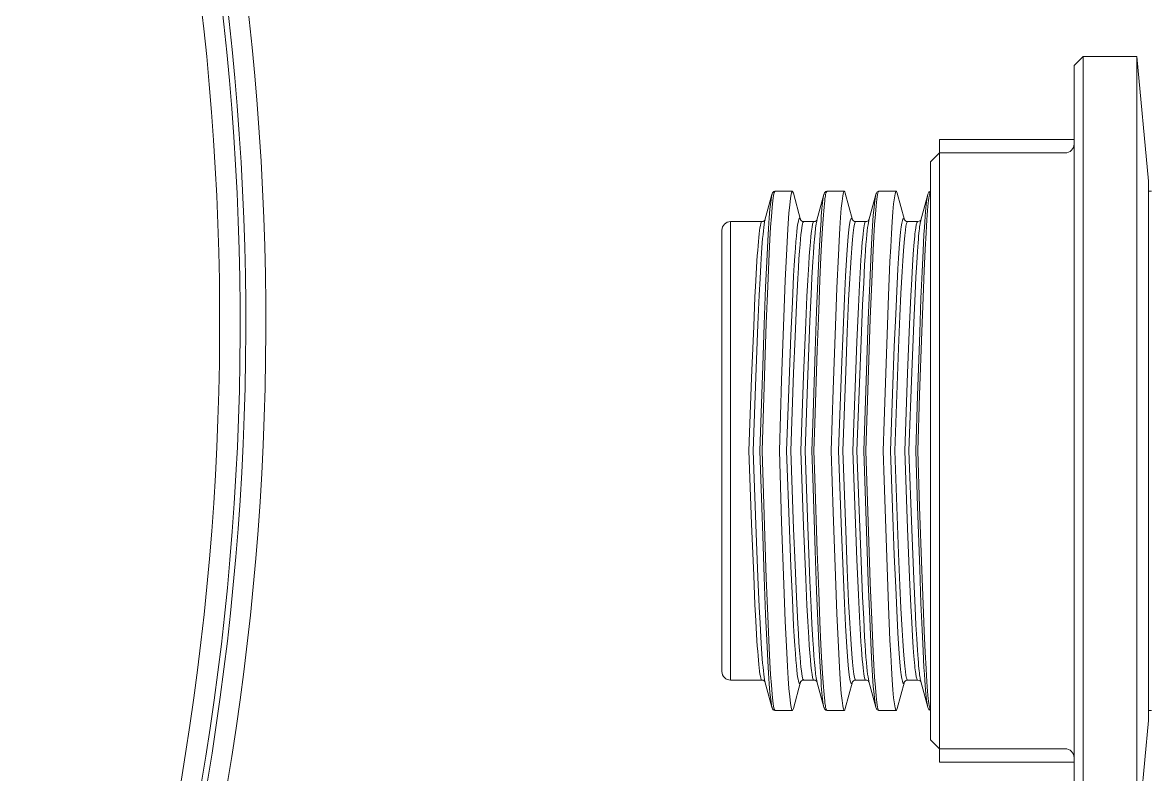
# Model space of a CAD drawing. Header units: metres. Extents: x 1628 to 1845, y 824 to 931.
# Drawn here: x 1654.7818 to 1655.0337, y 913.891 to 914.0588 of the extents above; entities that cross this region are included whole.
import ezdxf

# ---------------------------------------------------------------- set-up
doc = ezdxf.new("R2010")
doc.units = ezdxf.units.M
doc.header["$LTSCALE"] = 0.15
doc.layers.add('hidrosanitário', color=26, linetype='Continuous', lineweight=0)

msp = doc.modelspace()

# ---------------------------------------------------------------- linework, layer by layer
at = {"layer": 'hidrosanitário', "linetype": 'Continuous'}
for p, q in [((1655.01846, 914.05124), (1655.01646, 914.04924)), ((1655.01846, 914.05124), (1655.03046, 914.05124)), ((1655.01846, 914.05124), (1655.01846, 913.96324)), ((1655.03046, 914.05124), (1655.03309, 914.02343)), ((1655.03046, 914.05124), (1655.03046, 913.96324)), ((1655.01646, 914.04924), (1655.01646, 914.03174)), ((1654.98646, 914.03274), (1655.01646, 914.03274)), ((1654.98646, 914.03274), (1654.98646, 914.02974)), ((1655.01646, 914.03174), (1655.01646, 913.96324)), ((1654.98646, 914.02974), (1654.98446, 914.02774)), ((1654.98646, 914.02974), (1655.01446, 914.02974)), ((1654.98646, 914.02974), (1654.98646, 913.96324)), ((1654.98446, 914.02774), (1654.98446, 913.96324)), ((1655.03309, 914.02343), (1655.03309, 914.01206)), ((1654.94914, 914.0207), (1654.94921, 914.02085)), ((1654.94921, 914.02085), (1654.94933, 914.021)), ((1654.94933, 914.021), (1654.94951, 914.02113)), ((1654.94957, 914.02093), (1654.9494, 914.02024)), ((1654.94951, 914.02113), (1654.94974, 914.02118)), ((1654.94974, 914.02118), (1654.94957, 914.02093)), ((1654.94974, 914.02118), (1654.94974, 914.02118)), ((1654.94974, 914.02118), (1654.95361, 914.02118)), ((1654.95333, 914.02052), (1654.95349, 914.02107)), ((1654.95349, 914.02107), (1654.95361, 914.02118)), ((1654.95361, 914.02118), (1654.95365, 914.02116)), ((1654.95365, 914.02116), (1654.95383, 914.02078)), ((1654.95383, 914.02078), (1654.95544, 914.01481)), ((1654.96073, 914.0207), (1654.9608, 914.02084)), ((1654.9608, 914.02084), (1654.96091, 914.02099)), ((1654.96091, 914.02099), (1654.96108, 914.02112)), ((1654.96112, 914.02082), (1654.96104, 914.0205)), ((1654.96108, 914.02112), (1654.96133, 914.02118)), ((1654.9612, 914.02105), (1654.96112, 914.02082)), ((1654.96128, 914.02116), (1654.9612, 914.02105)), ((1654.96133, 914.02118), (1654.96128, 914.02116)), ((1654.96133, 914.02118), (1654.96133, 914.02118)), ((1654.96133, 914.02118), (1654.9652, 914.02118)), ((1654.96485, 914.02015), (1654.96501, 914.02089)), ((1654.96501, 914.02089), (1654.96517, 914.02118)), ((1654.96517, 914.02118), (1654.9652, 914.02118)), ((1654.9652, 914.02118), (1654.96534, 914.02102)), ((1654.96534, 914.02102), (1654.96541, 914.02078)), ((1654.96541, 914.02078), (1654.96703, 914.01481)), ((1654.97231, 914.02066), (1654.97236, 914.02078)), ((1654.97236, 914.02078), (1654.97243, 914.0209)), ((1654.97243, 914.0209), (1654.97254, 914.02104)), ((1654.97254, 914.02104), (1654.97272, 914.02115)), ((1654.97278, 914.02103), (1654.97262, 914.02044)), ((1654.97272, 914.02115), (1654.97292, 914.02118)), ((1654.97291, 914.02118), (1654.97278, 914.02103)), ((1654.97292, 914.02118), (1654.97291, 914.02118)), ((1654.97291, 914.02118), (1654.97678, 914.02118)), ((1654.97653, 914.02063), (1654.97669, 914.02111)), ((1654.97669, 914.02111), (1654.97678, 914.02118)), ((1654.97678, 914.02118), (1654.97685, 914.02114)), ((1654.97685, 914.02114), (1654.977, 914.02078)), ((1654.977, 914.02078), (1654.97862, 914.01481)), ((1654.9839, 914.02066), (1654.98396, 914.0208)), ((1654.98396, 914.0208), (1654.98404, 914.02094)), ((1654.98404, 914.02094), (1654.98417, 914.02107)), ((1654.98417, 914.02107), (1654.9844, 914.02117)), ((1654.98431, 914.02087), (1654.98426, 914.02067)), ((1654.98436, 914.02101), (1654.98431, 914.02087)), ((1654.98441, 914.02111), (1654.98436, 914.02101)), ((1654.9844, 914.02117), (1654.98446, 914.02118)), ((1654.98446, 914.02116), (1654.98441, 914.02111)), ((1655.03373, 914.02118), (1655.03309, 914.02118)), ((1654.9475, 914.01469), (1654.94905, 914.02042)), ((1654.94877, 914.01875), (1654.94861, 914.01719)), ((1654.94894, 914.01988), (1654.94877, 914.01875)), ((1654.94905, 914.02042), (1654.94894, 914.01988)), ((1654.94905, 914.02043), (1654.94909, 914.02055)), ((1654.94924, 914.0191), (1654.94908, 914.01754)), ((1654.94909, 914.02055), (1654.94914, 914.0207)), ((1654.9494, 914.02024), (1654.94924, 914.0191)), ((1654.95301, 914.01812), (1654.95317, 914.01954)), ((1654.95317, 914.01954), (1654.95333, 914.02052)), ((1654.95909, 914.01469), (1654.96064, 914.02042)), ((1654.96035, 914.01866), (1654.96028, 914.018)), ((1654.96043, 914.01924), (1654.96035, 914.01866)), ((1654.9605, 914.01974), (1654.96043, 914.01924)), ((1654.96058, 914.02015), (1654.9605, 914.01974)), ((1654.96064, 914.02042), (1654.96058, 914.02015)), ((1654.96064, 914.02042), (1654.96068, 914.02055)), ((1654.96075, 914.01835), (1654.96067, 914.01761)), ((1654.96068, 914.02055), (1654.96073, 914.0207)), ((1654.96082, 914.01901), (1654.96075, 914.01835)), ((1654.96089, 914.01959), (1654.96082, 914.01901)), ((1654.96097, 914.02009), (1654.96089, 914.01959)), ((1654.96104, 914.0205), (1654.96097, 914.02009)), ((1654.96452, 914.01738), (1654.96469, 914.01898)), ((1654.96469, 914.01898), (1654.96485, 914.02015)), ((1654.97068, 914.01469), (1654.97223, 914.02042)), ((1654.97199, 914.01906), (1654.97183, 914.0176)), ((1654.97215, 914.02008), (1654.97199, 914.01906)), ((1654.97223, 914.02042), (1654.97215, 914.02008)), ((1654.97223, 914.02042), (1654.97226, 914.02053)), ((1654.97226, 914.02053), (1654.97231, 914.02066)), ((1654.97246, 914.01941), (1654.9723, 914.01795)), ((1654.97262, 914.02044), (1654.97246, 914.01941)), ((1654.97604, 914.01656), (1654.97621, 914.01834)), ((1654.97621, 914.01834), (1654.97637, 914.0197)), ((1654.97637, 914.0197), (1654.97653, 914.02063)), ((1654.98227, 914.01469), (1654.98382, 914.02042)), ((1654.98354, 914.01878), (1654.98347, 914.01816)), ((1654.98361, 914.01929), (1654.98354, 914.01878)), ((1654.98367, 914.01971), (1654.98361, 914.01929)), ((1654.98373, 914.02005), (1654.98367, 914.01971)), ((1654.98379, 914.02031), (1654.98373, 914.02005)), ((1654.98382, 914.02042), (1654.98379, 914.02031)), ((1654.98382, 914.02042), (1654.98385, 914.02052)), ((1654.98385, 914.02052), (1654.9839, 914.02066)), ((1654.98394, 914.01851), (1654.98387, 914.01776)), ((1654.98401, 914.01913), (1654.98394, 914.01851)), ((1654.98408, 914.01964), (1654.98401, 914.01913)), ((1654.98414, 914.02006), (1654.98408, 914.01964)), ((1654.9842, 914.0204), (1654.98414, 914.02006)), ((1654.98426, 914.02067), (1654.9842, 914.0204)), ((1654.94861, 914.01719), (1654.94845, 914.01522)), ((1654.94908, 914.01754), (1654.94892, 914.01556)), ((1654.95268, 914.01401), (1654.95284, 914.01627)), ((1654.95284, 914.01627), (1654.95301, 914.01812)), ((1654.96014, 914.01647), (1654.96007, 914.0156)), ((1654.96021, 914.01727), (1654.96014, 914.01647)), ((1654.96028, 914.018), (1654.96021, 914.01727)), ((1654.96053, 914.01592), (1654.96046, 914.01498)), ((1654.9606, 914.0168), (1654.96053, 914.01592)), ((1654.96067, 914.01761), (1654.9606, 914.0168)), ((1654.96436, 914.01535), (1654.96452, 914.01738)), ((1654.97183, 914.0176), (1654.97167, 914.01573)), ((1654.97213, 914.01607), (1654.97197, 914.01378)), ((1654.9723, 914.01795), (1654.97213, 914.01607)), ((1654.97588, 914.01436), (1654.97604, 914.01656)), ((1654.98332, 914.01655), (1654.98324, 914.01555)), ((1654.9834, 914.01742), (1654.98332, 914.01655)), ((1654.98347, 914.01816), (1654.9834, 914.01742)), ((1654.98371, 914.01588), (1654.98362, 914.01471)), ((1654.98379, 914.01689), (1654.98371, 914.01588)), ((1654.98387, 914.01776), (1654.98379, 914.01689)), ((1654.93983, 913.96324), (1654.93983, 914.01442)), ((1654.94681, 914.01442), (1654.93983, 914.01442)), ((1654.94638, 914.01304), (1654.94647, 914.01355)), ((1654.94647, 914.01355), (1654.94656, 914.01395)), ((1654.94656, 914.01395), (1654.94666, 914.01424)), ((1654.94666, 914.01424), (1654.94676, 914.0144)), ((1654.94676, 914.0144), (1654.94681, 914.01442)), ((1654.94681, 914.01442), (1654.94708, 914.01446)), ((1654.94681, 914.01442), (1654.94681, 914.01442)), ((1654.94708, 914.01446), (1654.94732, 914.01458)), ((1654.94723, 914.0131), (1654.94732, 914.01373)), ((1654.94732, 914.01458), (1654.94745, 914.01469)), ((1654.94732, 914.01373), (1654.94741, 914.01425)), ((1654.94741, 914.01425), (1654.9475, 914.01469)), ((1654.94745, 914.01469), (1654.94752, 914.01478)), ((1654.94752, 914.01478), (1654.94754, 914.01481)), ((1654.94845, 914.01522), (1654.94829, 914.01285)), ((1654.94892, 914.01556), (1654.94876, 914.01318)), ((1654.95252, 914.01136), (1654.95268, 914.01401)), ((1654.95479, 914.01368), (1654.9547, 914.01301)), ((1654.95488, 914.01421), (1654.95479, 914.01368)), ((1654.95496, 914.01461), (1654.95488, 914.01421)), ((1654.95505, 914.0149), (1654.95496, 914.01461)), ((1654.95513, 914.01507), (1654.95505, 914.0149)), ((1654.95522, 914.01514), (1654.95513, 914.01507)), ((1654.9553, 914.01509), (1654.95522, 914.01514)), ((1654.95539, 914.01494), (1654.9553, 914.01509)), ((1654.95547, 914.01469), (1654.95539, 914.01494)), ((1654.95544, 914.0148), (1654.95543, 914.01483)), ((1654.95543, 914.01483), (1654.95543, 914.01482)), ((1654.95543, 914.01482), (1654.95545, 914.01478)), ((1654.95545, 914.01478), (1654.95552, 914.01469)), ((1654.95552, 914.01469), (1654.95565, 914.01458)), ((1654.95565, 914.01458), (1654.9559, 914.01446)), ((1654.95581, 914.0135), (1654.95572, 914.01298)), ((1654.9559, 914.0139), (1654.95581, 914.0135)), ((1654.9559, 914.01446), (1654.95616, 914.01442)), ((1654.95598, 914.01418), (1654.9559, 914.0139)), ((1654.95607, 914.01436), (1654.95598, 914.01418)), ((1654.95615, 914.01442), (1654.95607, 914.01436)), ((1654.95616, 914.01442), (1654.95615, 914.01442)), ((1654.9584, 914.01442), (1654.95616, 914.01442)), ((1654.958, 914.01318), (1654.95812, 914.01383)), ((1654.95812, 914.01383), (1654.95824, 914.01423)), ((1654.95824, 914.01423), (1654.95836, 914.01441)), ((1654.95836, 914.01441), (1654.9584, 914.01442)), ((1654.9584, 914.01442), (1654.95867, 914.01446)), ((1654.9584, 914.01442), (1654.9584, 914.01442)), ((1654.95867, 914.01446), (1654.95891, 914.01458)), ((1654.9588, 914.01297), (1654.95893, 914.01387)), ((1654.95891, 914.01458), (1654.95904, 914.01469)), ((1654.95893, 914.01387), (1654.95905, 914.01453)), ((1654.95904, 914.01469), (1654.95911, 914.01478)), ((1654.95905, 914.01453), (1654.95909, 914.01469)), ((1654.95911, 914.01478), (1654.95912, 914.01481)), ((1654.95993, 914.01366), (1654.95979, 914.01146)), ((1654.96, 914.01466), (1654.95993, 914.01366)), ((1654.96007, 914.0156), (1654.96, 914.01466)), ((1654.9604, 914.01397), (1654.96026, 914.01177)), ((1654.96046, 914.01498), (1654.9604, 914.01397)), ((1654.9642, 914.01293), (1654.96436, 914.01535)), ((1654.96639, 914.01378), (1654.96624, 914.01262)), ((1654.96654, 914.01455), (1654.96639, 914.01378)), ((1654.96667, 914.01498), (1654.96654, 914.01455)), ((1654.9668, 914.01513), (1654.96667, 914.01498)), ((1654.96692, 914.01506), (1654.9668, 914.01513)), ((1654.96701, 914.01483), (1654.96692, 914.01506)), ((1654.96702, 914.0148), (1654.96701, 914.01483)), ((1654.96701, 914.01483), (1654.96702, 914.01482)), ((1654.96702, 914.01482), (1654.96704, 914.01478)), ((1654.96704, 914.01478), (1654.96711, 914.01469)), ((1654.96711, 914.01469), (1654.96724, 914.01458)), ((1654.96724, 914.01458), (1654.96749, 914.01446)), ((1654.96747, 914.01384), (1654.96733, 914.01308)), ((1654.96761, 914.01427), (1654.96747, 914.01384)), ((1654.96749, 914.01446), (1654.96775, 914.01442)), ((1654.96773, 914.01442), (1654.96761, 914.01427)), ((1654.96775, 914.01442), (1654.96773, 914.01442)), ((1654.96775, 914.01442), (1654.96775, 914.01442)), ((1654.96999, 914.01442), (1654.96775, 914.01442)), ((1654.96956, 914.01301), (1654.96964, 914.01349)), ((1654.96964, 914.01349), (1654.96972, 914.01388)), ((1654.96972, 914.01388), (1654.9698, 914.01416)), ((1654.9698, 914.01416), (1654.96989, 914.01434)), ((1654.96989, 914.01434), (1654.96997, 914.01442)), ((1654.96997, 914.01442), (1654.96999, 914.01442)), ((1654.96999, 914.01442), (1654.97025, 914.01446)), ((1654.97025, 914.01446), (1654.9705, 914.01458)), ((1654.97041, 914.0131), (1654.97049, 914.0137)), ((1654.97049, 914.0137), (1654.97057, 914.01419)), ((1654.9705, 914.01458), (1654.97063, 914.01469)), ((1654.97057, 914.01419), (1654.97065, 914.01458)), ((1654.97063, 914.01469), (1654.9707, 914.01478)), ((1654.97065, 914.01458), (1654.97068, 914.01469)), ((1654.9707, 914.01478), (1654.97071, 914.01481)), ((1654.9715, 914.01345), (1654.97134, 914.01079)), ((1654.97167, 914.01573), (1654.9715, 914.01345)), ((1654.97197, 914.01378), (1654.97181, 914.0111)), ((1654.97572, 914.01177), (1654.97588, 914.01436)), ((1654.97803, 914.01408), (1654.9779, 914.01321)), ((1654.97816, 914.01467), (1654.97803, 914.01408)), ((1654.97827, 914.01501), (1654.97816, 914.01467)), ((1654.97838, 914.01513), (1654.97827, 914.01501)), ((1654.97849, 914.01508), (1654.97838, 914.01513)), ((1654.97859, 914.01488), (1654.97849, 914.01508)), ((1654.97861, 914.01481), (1654.97859, 914.01488)), ((1654.97861, 914.0148), (1654.9786, 914.01483)), ((1654.9786, 914.01483), (1654.97861, 914.01482)), ((1654.97861, 914.01482), (1654.97863, 914.01478)), ((1654.97863, 914.01478), (1654.9787, 914.01469)), ((1654.9787, 914.01469), (1654.97883, 914.01458)), ((1654.97883, 914.01458), (1654.97907, 914.01446)), ((1654.97896, 914.01337), (1654.97883, 914.01251)), ((1654.97909, 914.01396), (1654.97896, 914.01337)), ((1654.97907, 914.01446), (1654.97934, 914.01442)), ((1654.97921, 914.01429), (1654.97909, 914.01396)), ((1654.97932, 914.01442), (1654.97921, 914.01429)), ((1654.97934, 914.01442), (1654.97932, 914.01442)), ((1654.97934, 914.01442), (1654.97934, 914.01442)), ((1654.98158, 914.01442), (1654.97934, 914.01442)), ((1654.98118, 914.01321), (1654.98122, 914.01347)), ((1654.98122, 914.01347), (1654.98127, 914.01369)), ((1654.98127, 914.01369), (1654.98131, 914.01387)), ((1654.98131, 914.01387), (1654.98135, 914.01402)), ((1654.98135, 914.01402), (1654.98139, 914.01414)), ((1654.98139, 914.01414), (1654.98142, 914.01423)), ((1654.98142, 914.01423), (1654.98146, 914.01431)), ((1654.98146, 914.01431), (1654.98149, 914.01436)), ((1654.98149, 914.01436), (1654.98152, 914.0144)), ((1654.98152, 914.0144), (1654.98155, 914.01441)), ((1654.98155, 914.01441), (1654.98158, 914.01442)), ((1654.98158, 914.01442), (1654.98158, 914.01442)), ((1654.9816, 914.01442), (1654.98188, 914.01447)), ((1654.98188, 914.01447), (1654.9821, 914.01459)), ((1654.98196, 914.01282), (1654.98201, 914.01323)), ((1654.98201, 914.01323), (1654.98206, 914.01359)), ((1654.98206, 914.01359), (1654.98211, 914.0139)), ((1654.9821, 914.01459), (1654.98224, 914.01471)), ((1654.98211, 914.0139), (1654.98215, 914.01416)), ((1654.98215, 914.01416), (1654.9822, 914.01439)), ((1654.9822, 914.01439), (1654.98224, 914.01457)), ((1654.98224, 914.01471), (1654.98229, 914.01479)), ((1654.98224, 914.01457), (1654.98227, 914.01469)), ((1654.98229, 914.01479), (1654.9823, 914.0148)), ((1654.98316, 914.01439), (1654.98307, 914.01307)), ((1654.98324, 914.01555), (1654.98316, 914.01439)), ((1654.98353, 914.01339), (1654.98344, 914.01187)), ((1654.98362, 914.01471), (1654.98353, 914.01339)), ((1654.9379, 913.96324), (1654.9379, 914.01249)), ((1654.94604, 914.00998), (1654.94612, 914.01088)), ((1654.94612, 914.01088), (1654.94621, 914.0117)), ((1654.94621, 914.0117), (1654.9463, 914.01242)), ((1654.9463, 914.01242), (1654.94638, 914.01304)), ((1654.94697, 914.01062), (1654.94706, 914.01154)), ((1654.94706, 914.01154), (1654.94714, 914.01237)), ((1654.94714, 914.01237), (1654.94723, 914.0131)), ((1654.94829, 914.01285), (1654.94813, 914.0101)), ((1654.94876, 914.01318), (1654.94859, 914.01041)), ((1654.95236, 914.00834), (1654.95252, 914.01136)), ((1654.9545, 914.01117), (1654.95439, 914.00993)), ((1654.9546, 914.01219), (1654.9545, 914.01117)), ((1654.9547, 914.01301), (1654.9546, 914.01219)), ((1654.95553, 914.0115), (1654.95543, 914.0105)), ((1654.95563, 914.01232), (1654.95553, 914.0115)), ((1654.95572, 914.01298), (1654.95563, 914.01232)), ((1654.95762, 914.00985), (1654.95774, 914.01118)), ((1654.95774, 914.01118), (1654.95787, 914.0123)), ((1654.95787, 914.0123), (1654.958, 914.01318)), ((1654.95855, 914.01049), (1654.95867, 914.01184)), ((1654.95867, 914.01184), (1654.9588, 914.01297)), ((1654.95979, 914.01146), (1654.95966, 914.00901)), ((1654.96026, 914.01177), (1654.96012, 914.0093)), ((1654.96404, 914.01011), (1654.9642, 914.01293)), ((1654.96608, 914.01106), (1654.96592, 914.00916)), ((1654.96624, 914.01262), (1654.96608, 914.01106)), ((1654.96717, 914.01192), (1654.96701, 914.01039)), ((1654.96733, 914.01308), (1654.96717, 914.01192)), ((1654.9692, 914.00984), (1654.9693, 914.01084)), ((1654.9693, 914.01084), (1654.96939, 914.0117)), ((1654.96939, 914.0117), (1654.96947, 914.01242)), ((1654.96947, 914.01242), (1654.96956, 914.01301)), ((1654.97014, 914.01047), (1654.97023, 914.01149)), ((1654.97023, 914.01149), (1654.97032, 914.01236)), ((1654.97032, 914.01236), (1654.97041, 914.0131)), ((1654.97134, 914.01079), (1654.97118, 914.00776)), ((1654.97181, 914.0111), (1654.97165, 914.00806)), ((1654.97556, 914.0088), (1654.97572, 914.01177)), ((1654.97776, 914.01201), (1654.97761, 914.01043)), ((1654.9779, 914.01321), (1654.97776, 914.01201)), ((1654.97869, 914.01133), (1654.97854, 914.00976)), ((1654.97883, 914.01251), (1654.97869, 914.01133)), ((1654.98085, 914.01052), (1654.98091, 914.01114)), ((1654.98091, 914.01114), (1654.98097, 914.01167)), ((1654.98097, 914.01167), (1654.98103, 914.01214)), ((1654.98103, 914.01214), (1654.98108, 914.01255)), ((1654.98108, 914.01255), (1654.98113, 914.01291)), ((1654.98113, 914.01291), (1654.98118, 914.01321)), ((1654.98172, 914.01047), (1654.98179, 914.01117)), ((1654.98179, 914.01117), (1654.98185, 914.01179)), ((1654.98185, 914.01179), (1654.9819, 914.01234)), ((1654.9819, 914.01234), (1654.98196, 914.01282)), ((1654.98298, 914.01156), (1654.98278, 914.0079)), ((1654.98307, 914.01307), (1654.98298, 914.01156)), ((1654.98344, 914.01187), (1654.98324, 914.00819)), ((1655.03309, 914.01206), (1655.03309, 913.96324)), ((1654.94588, 914.00795), (1654.94596, 914.009)), ((1654.94596, 914.009), (1654.94604, 914.00998)), ((1654.94673, 914.0074), (1654.94681, 914.00856)), ((1654.94681, 914.00856), (1654.94689, 914.00963)), ((1654.94689, 914.00963), (1654.94697, 914.01062)), ((1654.94813, 914.0101), (1654.94796, 914.00698)), ((1654.94859, 914.01041), (1654.94843, 914.00728)), ((1654.95203, 914.00128), (1654.95236, 914.00834)), ((1654.95428, 914.00844), (1654.95416, 914.00668)), ((1654.95439, 914.00993), (1654.95428, 914.00844)), ((1654.95533, 914.00928), (1654.95521, 914.0078)), ((1654.95543, 914.0105), (1654.95533, 914.00928)), ((1654.95737, 914.00668), (1654.95749, 914.00834)), ((1654.95749, 914.00834), (1654.95762, 914.00985)), ((1654.95831, 914.00727), (1654.95843, 914.00896)), ((1654.95843, 914.00896), (1654.95855, 914.01049)), ((1654.95966, 914.00901), (1654.95952, 914.00623)), ((1654.96012, 914.0093), (1654.95998, 914.0065)), ((1654.96388, 914.00694), (1654.96404, 914.01011)), ((1654.96592, 914.00916), (1654.96577, 914.00698)), ((1654.96685, 914.00851), (1654.9667, 914.00636)), ((1654.96701, 914.01039), (1654.96685, 914.00851)), ((1654.96901, 914.00741), (1654.96911, 914.00869)), ((1654.96911, 914.00869), (1654.9692, 914.00984)), ((1654.96995, 914.00801), (1654.97004, 914.00931)), ((1654.97004, 914.00931), (1654.97014, 914.01047)), ((1654.97539, 914.00548), (1654.97556, 914.0088)), ((1654.97746, 914.0085), (1654.97731, 914.00627)), ((1654.97761, 914.01043), (1654.97746, 914.0085)), ((1654.97854, 914.00976), (1654.97839, 914.00786)), ((1654.98066, 914.00813), (1654.98073, 914.00903)), ((1654.98073, 914.00903), (1654.98079, 914.00983)), ((1654.98079, 914.00983), (1654.98085, 914.01052)), ((1654.98151, 914.0077), (1654.98159, 914.00874)), ((1654.98159, 914.00874), (1654.98166, 914.00966)), ((1654.98166, 914.00966), (1654.98172, 914.01047)), ((1654.98324, 914.00819), (1654.98302, 914.00348)), ((1654.94563, 914.00423), (1654.94579, 914.00681)), ((1654.94579, 914.00681), (1654.94588, 914.00795)), ((1654.94656, 914.00478), (1654.94673, 914.0074)), ((1654.94796, 914.00698), (1654.94764, 913.99977)), ((1654.94843, 914.00728), (1654.94811, 914.00002)), ((1654.95416, 914.00668), (1654.95403, 914.00465)), ((1654.95509, 914.00606), (1654.95497, 914.00406)), ((1654.95521, 914.0078), (1654.95509, 914.00606)), ((1654.95726, 914.00493), (1654.95737, 914.00668)), ((1654.95819, 914.00549), (1654.95831, 914.00727)), ((1654.95952, 914.00623), (1654.95929, 914.00116)), ((1654.95998, 914.0065), (1654.95975, 914.0014)), ((1654.96355, 913.99961), (1654.96388, 914.00694)), ((1654.96577, 914.00698), (1654.96562, 914.00466)), ((1654.9667, 914.00636), (1654.96656, 914.00407)), ((1654.96881, 914.0043), (1654.96891, 914.00596)), ((1654.96891, 914.00596), (1654.96901, 914.00741)), ((1654.96974, 914.00485), (1654.96985, 914.00654)), ((1654.96985, 914.00654), (1654.96995, 914.00801)), ((1654.97118, 914.00776), (1654.97086, 914.00069)), ((1654.97165, 914.00806), (1654.97132, 914.00096)), ((1654.97731, 914.00627), (1654.97716, 914.00385)), ((1654.97824, 914.00566), (1654.9781, 914.00327)), ((1654.97839, 914.00786), (1654.97824, 914.00566)), ((1654.98042, 914.00462), (1654.98058, 914.0071)), ((1654.98058, 914.0071), (1654.98066, 914.00813)), ((1654.98135, 914.00518), (1654.98151, 914.0077)), ((1654.98278, 914.0079), (1654.98255, 914.00321)), ((1654.94546, 914.00117), (1654.94563, 914.00423)), ((1654.94639, 914.00168), (1654.94656, 914.00478)), ((1654.95403, 914.00465), (1654.9539, 914.00229)), ((1654.95497, 914.00406), (1654.95483, 914.00173)), ((1654.95705, 914.00136), (1654.95726, 914.00493)), ((1654.95799, 914.00187), (1654.95819, 914.00549)), ((1654.96562, 914.00466), (1654.96549, 914.00224)), ((1654.96656, 914.00407), (1654.96642, 914.00168)), ((1654.96859, 914.00027), (1654.96881, 914.0043)), ((1654.96952, 914.00077), (1654.96974, 914.00485)), ((1654.97507, 913.99788), (1654.97539, 914.00548)), ((1654.97716, 914.00385), (1654.9769, 913.99885)), ((1654.9781, 914.00327), (1654.97783, 913.99833)), ((1654.98024, 914.00153), (1654.98042, 914.00462)), ((1654.98117, 914.00204), (1654.98135, 914.00518)), ((1654.98255, 914.00321), (1654.9823, 913.99723)), ((1654.98302, 914.00348), (1654.98277, 913.99747)), ((1654.94527, 913.99756), (1654.94546, 914.00117)), ((1654.9462, 913.99801), (1654.94639, 914.00168)), ((1654.95171, 913.99305), (1654.95203, 914.00128)), ((1654.9539, 914.00229), (1654.95361, 913.99639)), ((1654.95483, 914.00173), (1654.95454, 913.9959)), ((1654.95687, 913.99772), (1654.95705, 914.00136)), ((1654.9578, 913.99817), (1654.95799, 914.00187)), ((1654.95929, 914.00116), (1654.95902, 913.99445)), ((1654.95975, 914.0014), (1654.95949, 913.99466)), ((1654.96549, 914.00224), (1654.96524, 913.99733)), ((1654.96642, 914.00168), (1654.96617, 913.99684)), ((1654.96928, 913.99582), (1654.96952, 914.00077)), ((1654.97086, 914.00069), (1654.97053, 913.99247)), ((1654.97132, 914.00096), (1654.971, 913.99269)), ((1654.98005, 913.99782), (1654.98024, 914.00153)), ((1654.98098, 913.99828), (1654.98117, 914.00204)), ((1654.94764, 913.99977), (1654.94732, 913.99143)), ((1654.94811, 914.00002), (1654.94778, 913.99164)), ((1654.95753, 913.99222), (1654.9578, 913.99817)), ((1654.96323, 913.99115), (1654.96355, 913.99961)), ((1654.96835, 913.9954), (1654.96859, 914.00027)), ((1654.9769, 913.99885), (1654.97667, 913.99376)), ((1654.97783, 913.99833), (1654.9776, 913.99331)), ((1654.98069, 913.9919), (1654.98098, 913.99828)), ((1654.94498, 913.99106), (1654.94527, 913.99756)), ((1654.94591, 913.99142), (1654.9462, 913.99801)), ((1654.95361, 913.99639), (1654.95329, 913.98907)), ((1654.95454, 913.9959), (1654.95422, 913.98868)), ((1654.9566, 913.99185), (1654.95687, 913.99772)), ((1654.96524, 913.99733), (1654.96492, 913.99011)), ((1654.96617, 913.99684), (1654.96585, 913.98972)), ((1654.96894, 913.98789), (1654.96928, 913.99582)), ((1654.97475, 913.98922), (1654.97507, 913.99788)), ((1654.97976, 913.99153), (1654.98005, 913.99782)), ((1654.9823, 913.99723), (1654.98202, 913.98966)), ((1654.98277, 913.99747), (1654.98249, 913.98986)), ((1654.95902, 913.99445), (1654.95869, 913.98552)), ((1654.95949, 913.99466), (1654.95916, 913.98568)), ((1654.96801, 913.98758), (1654.96835, 913.9954)), ((1654.97667, 913.99376), (1654.97636, 913.98651)), ((1654.9776, 913.99331), (1654.9773, 913.98616)), ((1654.94451, 913.9795), (1654.94498, 913.99106)), ((1654.94544, 913.9797), (1654.94591, 913.99142)), ((1654.94732, 913.99143), (1654.94699, 913.98224)), ((1654.94778, 913.99164), (1654.94746, 913.98239)), ((1654.95122, 913.97905), (1654.95171, 913.99305)), ((1654.95612, 913.98002), (1654.9566, 913.99185)), ((1654.95705, 913.98023), (1654.95753, 913.99222)), ((1654.96274, 913.97694), (1654.96323, 913.99115)), ((1654.97053, 913.99247), (1654.97021, 913.98339)), ((1654.971, 913.99269), (1654.97068, 913.98355)), ((1654.97932, 913.9806), (1654.97976, 913.99153)), ((1654.98025, 913.98081), (1654.98069, 913.9919)), ((1654.98643, 913.99179), (1654.98645, 913.99239)), ((1654.95329, 913.98907), (1654.95297, 913.98091)), ((1654.95422, 913.98868), (1654.9539, 913.98063)), ((1654.96492, 913.99011), (1654.96457, 913.98129)), ((1654.96585, 913.98972), (1654.96551, 913.98101)), ((1654.9741, 913.96978), (1654.97475, 913.98922)), ((1654.98202, 913.98966), (1654.98154, 913.97562)), ((1654.98249, 913.98986), (1654.98201, 913.97574)), ((1654.95869, 913.98552), (1654.95815, 913.96924)), ((1654.95916, 913.98568), (1654.95862, 913.96931)), ((1654.96709, 913.96324), (1654.96801, 913.98758)), ((1654.96803, 913.96324), (1654.96894, 913.98789)), ((1654.97636, 913.98651), (1654.97596, 913.97594)), ((1654.9773, 913.98616), (1654.9769, 913.97573)), ((1654.97021, 913.98339), (1654.96955, 913.96324)), ((1654.97068, 913.98355), (1654.97002, 913.96324)), ((1654.94699, 913.98224), (1654.94637, 913.96324)), ((1654.94746, 913.98239), (1654.94684, 913.96324)), ((1654.95297, 913.98091), (1654.95233, 913.96324)), ((1654.9539, 913.98063), (1654.95326, 913.96324)), ((1654.96457, 913.98129), (1654.96392, 913.96324)), ((1654.96551, 913.98101), (1654.96485, 913.96324)), ((1654.97868, 913.96324), (1654.97932, 913.9806)), ((1654.97962, 913.96324), (1654.98025, 913.98081)), ((1654.94392, 913.96324), (1654.94451, 913.9795)), ((1654.94485, 913.96324), (1654.94544, 913.9797)), ((1654.95071, 913.96324), (1654.95122, 913.97905)), ((1654.9555, 913.96324), (1654.95612, 913.98002)), ((1654.95644, 913.96324), (1654.95705, 913.98023)), ((1654.9623, 913.96324), (1654.96274, 913.97694)), ((1654.97596, 913.97594), (1654.97551, 913.96324)), ((1654.9769, 913.97573), (1654.97644, 913.96324)), ((1654.98154, 913.97562), (1654.98114, 913.96324)), ((1654.98201, 913.97574), (1654.98161, 913.96324)), ((1654.95815, 913.96924), (1654.95796, 913.96324)), ((1654.95862, 913.96931), (1654.95843, 913.96324)), ((1654.97389, 913.96324), (1654.9741, 913.96978)), ((1654.9379, 913.96324), (1654.9379, 913.91399)), ((1654.93983, 913.96324), (1654.93983, 913.91206)), ((1654.94392, 913.96324), (1654.94451, 913.94698)), ((1654.94485, 913.96324), (1654.94544, 913.94678)), ((1654.94699, 913.94424), (1654.94637, 913.96324)), ((1654.94746, 913.94409), (1654.94684, 913.96324)), ((1654.95071, 913.96324), (1654.95122, 913.94742)), ((1654.95297, 913.94557), (1654.95233, 913.96324)), ((1654.9539, 913.94584), (1654.95326, 913.96324)), ((1654.9555, 913.96324), (1654.95612, 913.94645)), ((1654.95644, 913.96324), (1654.95705, 913.94625)), ((1654.95815, 913.95723), (1654.95796, 913.96324)), ((1654.95862, 913.95716), (1654.95843, 913.96324)), ((1654.9623, 913.96324), (1654.96274, 913.94953)), ((1654.96457, 913.94519), (1654.96392, 913.96324)), ((1654.96551, 913.94547), (1654.96485, 913.96324)), ((1654.96709, 913.96324), (1654.96801, 913.9389)), ((1654.96803, 913.96324), (1654.96894, 913.93859)), ((1654.97021, 913.94309), (1654.96955, 913.96324)), ((1654.97068, 913.94293), (1654.97002, 913.96324)), ((1654.97389, 913.96324), (1654.9741, 913.9567)), ((1654.97596, 913.95054), (1654.97551, 913.96324)), ((1654.9769, 913.95075), (1654.97644, 913.96324)), ((1654.97868, 913.96324), (1654.97932, 913.94588)), ((1654.97962, 913.96324), (1654.98025, 913.94566)), ((1654.98154, 913.95085), (1654.98114, 913.96324)), ((1654.98201, 913.95074), (1654.98161, 913.96324)), ((1654.98446, 913.89874), (1654.98446, 913.96324)), ((1654.98646, 913.89674), (1654.98646, 913.96324)), ((1655.01646, 913.89474), (1655.01646, 913.96324)), ((1655.01846, 913.87524), (1655.01846, 913.96324)), ((1655.03046, 913.87524), (1655.03046, 913.96324)), ((1655.03309, 913.91442), (1655.03309, 913.96324)), ((1654.95869, 913.94096), (1654.95815, 913.95723)), ((1654.95916, 913.9408), (1654.95862, 913.95716)), ((1654.9741, 913.9567), (1654.97475, 913.93726)), ((1654.97636, 913.93997), (1654.97596, 913.95054)), ((1654.9773, 913.94032), (1654.9769, 913.95075)), ((1654.98202, 913.93681), (1654.98154, 913.95085)), ((1654.98249, 913.93662), (1654.98201, 913.95074)), ((1654.96274, 913.94953), (1654.96323, 913.93532)), ((1654.94451, 913.94698), (1654.94498, 913.93541)), ((1654.94544, 913.94678), (1654.94591, 913.93505)), ((1654.95122, 913.94742), (1654.95171, 913.93343)), ((1654.95329, 913.93741), (1654.95297, 913.94557)), ((1654.95422, 913.93779), (1654.9539, 913.94584)), ((1654.95612, 913.94645), (1654.9566, 913.93463)), ((1654.95705, 913.94625), (1654.95753, 913.93425)), ((1654.96585, 913.93676), (1654.96551, 913.94547)), ((1654.97932, 913.94588), (1654.97976, 913.93495)), ((1654.98025, 913.94566), (1654.98069, 913.93458)), ((1654.94732, 913.93504), (1654.94699, 913.94424)), ((1654.94778, 913.93484), (1654.94746, 913.94409)), ((1654.96492, 913.93636), (1654.96457, 913.94519)), ((1654.97053, 913.93401), (1654.97021, 913.94309)), ((1654.971, 913.93379), (1654.97068, 913.94293)), ((1654.95902, 913.93202), (1654.95869, 913.94096)), ((1654.95949, 913.93181), (1654.95916, 913.9408)), ((1654.9776, 913.93316), (1654.9773, 913.94032)), ((1654.95454, 913.93057), (1654.95422, 913.93779)), ((1654.96801, 913.9389), (1654.96835, 913.93108)), ((1654.96894, 913.93859), (1654.96928, 913.93065)), ((1654.97667, 913.93272), (1654.97636, 913.93997)), ((1654.94498, 913.93541), (1654.94527, 913.92892)), ((1654.95361, 913.93009), (1654.95329, 913.93741)), ((1654.96323, 913.93532), (1654.96355, 913.92687)), ((1654.96524, 913.92914), (1654.96492, 913.93636)), ((1654.96617, 913.92964), (1654.96585, 913.93676)), ((1654.97475, 913.93726), (1654.97507, 913.92859)), ((1654.9823, 913.92924), (1654.98202, 913.93681)), ((1654.98277, 913.92901), (1654.98249, 913.93662)), ((1654.94591, 913.93505), (1654.9462, 913.92846)), ((1654.94764, 913.92671), (1654.94732, 913.93504)), ((1654.94811, 913.92645), (1654.94778, 913.93484)), ((1654.95171, 913.93343), (1654.95203, 913.92519)), ((1654.9566, 913.93463), (1654.95687, 913.92876)), ((1654.95753, 913.93425), (1654.9578, 913.9283)), ((1654.97086, 913.92578), (1654.97053, 913.93401)), ((1654.97132, 913.92552), (1654.971, 913.93379)), ((1654.9769, 913.92763), (1654.97667, 913.93272)), ((1654.97783, 913.92814), (1654.9776, 913.93316)), ((1654.97976, 913.93495), (1654.98005, 913.92866)), ((1654.98069, 913.93458), (1654.98098, 913.9282)), ((1654.98643, 913.93469), (1654.98645, 913.93408)), ((1654.95483, 913.92474), (1654.95454, 913.93057)), ((1654.95929, 913.92532), (1654.95902, 913.93202)), ((1654.95975, 913.92507), (1654.95949, 913.93181)), ((1654.96835, 913.93108), (1654.96859, 913.9262)), ((1654.96928, 913.93065), (1654.96952, 913.92571)), ((1654.94527, 913.92892), (1654.94546, 913.92531)), ((1654.9462, 913.92846), (1654.94639, 913.9248)), ((1654.9539, 913.92418), (1654.95361, 913.93009)), ((1654.95687, 913.92876), (1654.95705, 913.92512)), ((1654.9578, 913.9283), (1654.95799, 913.92461)), ((1654.96549, 913.92423), (1654.96524, 913.92914)), ((1654.96642, 913.92479), (1654.96617, 913.92964)), ((1654.97507, 913.92859), (1654.97539, 913.921)), ((1654.97716, 913.92263), (1654.9769, 913.92763)), ((1654.9781, 913.92321), (1654.97783, 913.92814)), ((1654.98005, 913.92866), (1654.98024, 913.92495)), ((1654.98098, 913.9282), (1654.98117, 913.92443)), ((1654.98255, 913.92326), (1654.9823, 913.92924)), ((1654.98302, 913.923), (1654.98277, 913.92901)), ((1654.94546, 913.92531), (1654.94563, 913.92225)), ((1654.94796, 913.91949), (1654.94764, 913.92671)), ((1654.94843, 913.9192), (1654.94811, 913.92645)), ((1654.95203, 913.92519), (1654.95236, 913.91813)), ((1654.95705, 913.92512), (1654.95726, 913.92155)), ((1654.95952, 913.92025), (1654.95929, 913.92532)), ((1654.95998, 913.91998), (1654.95975, 913.92507)), ((1654.96355, 913.92687), (1654.96388, 913.91953)), ((1654.96859, 913.9262), (1654.96881, 913.92218)), ((1654.96952, 913.92571), (1654.96974, 913.92162)), ((1654.97118, 913.91872), (1654.97086, 913.92578)), ((1654.97165, 913.91842), (1654.97132, 913.92552)), ((1654.94639, 913.9248), (1654.94656, 913.92169)), ((1654.95403, 913.92183), (1654.9539, 913.92418)), ((1654.95497, 913.92242), (1654.95483, 913.92474)), ((1654.95799, 913.92461), (1654.95819, 913.92099)), ((1654.96562, 913.92181), (1654.96549, 913.92423)), ((1654.96656, 913.9224), (1654.96642, 913.92479)), ((1654.97731, 913.9202), (1654.97716, 913.92263)), ((1654.97824, 913.92081), (1654.9781, 913.92321)), ((1654.98024, 913.92495), (1654.98042, 913.92185)), ((1654.98117, 913.92443), (1654.98135, 913.92129)), ((1654.98278, 913.91857), (1654.98255, 913.92326)), ((1654.98324, 913.91828), (1654.98302, 913.923)), ((1654.94563, 913.92225), (1654.94579, 913.91966)), ((1654.94656, 913.92169), (1654.94673, 913.91907)), ((1654.95416, 913.9198), (1654.95403, 913.92183)), ((1654.95509, 913.92041), (1654.95497, 913.92242)), ((1654.95521, 913.91867), (1654.95509, 913.92041)), ((1654.95726, 913.92155), (1654.95737, 913.91979)), ((1654.95819, 913.92099), (1654.95831, 913.9192)), ((1654.95966, 913.91747), (1654.95952, 913.92025)), ((1654.96577, 913.91949), (1654.96562, 913.92181)), ((1654.9667, 913.92011), (1654.96656, 913.9224)), ((1654.96685, 913.91796), (1654.9667, 913.92011)), ((1654.96881, 913.92218), (1654.96891, 913.92052)), ((1654.96891, 913.92052), (1654.96901, 913.91907)), ((1654.96974, 913.92162), (1654.96985, 913.91994)), ((1654.97539, 913.921), (1654.97556, 913.91768)), ((1654.97746, 913.91798), (1654.97731, 913.9202)), ((1654.97839, 913.91862), (1654.97824, 913.92081)), ((1654.98042, 913.92185), (1654.98058, 913.91937)), ((1654.98135, 913.92129), (1654.98151, 913.91878)), ((1654.94579, 913.91966), (1654.94588, 913.91852)), ((1654.94588, 913.91852), (1654.94596, 913.91747)), ((1654.94673, 913.91907), (1654.94681, 913.91791)), ((1654.94681, 913.91791), (1654.94689, 913.91685)), ((1654.94813, 913.91638), (1654.94796, 913.91949)), ((1654.94859, 913.91607), (1654.94843, 913.9192)), ((1654.95236, 913.91813), (1654.95252, 913.91511)), ((1654.95428, 913.91803), (1654.95416, 913.9198)), ((1654.95439, 913.91654), (1654.95428, 913.91803)), ((1654.95533, 913.9172), (1654.95521, 913.91867)), ((1654.95737, 913.91979), (1654.95749, 913.91813)), ((1654.95749, 913.91813), (1654.95762, 913.91662)), ((1654.95831, 913.9192), (1654.95843, 913.91752)), ((1654.95843, 913.91752), (1654.95855, 913.91599)), ((1654.96012, 913.91718), (1654.95998, 913.91998)), ((1654.96388, 913.91953), (1654.96404, 913.91636)), ((1654.96592, 913.91732), (1654.96577, 913.91949)), ((1654.96701, 913.91609), (1654.96685, 913.91796)), ((1654.96901, 913.91907), (1654.96911, 913.91779)), ((1654.96911, 913.91779), (1654.9692, 913.91664)), ((1654.96985, 913.91994), (1654.96995, 913.91846)), ((1654.96995, 913.91846), (1654.97004, 913.91717)), ((1654.97134, 913.91569), (1654.97118, 913.91872)), ((1654.97181, 913.91537), (1654.97165, 913.91842)), ((1654.97556, 913.91768), (1654.97572, 913.91471)), ((1654.97761, 913.91605), (1654.97746, 913.91798)), ((1654.97854, 913.91671), (1654.97839, 913.91862)), ((1654.98058, 913.91937), (1654.98066, 913.91834)), ((1654.98066, 913.91834), (1654.98073, 913.91744)), ((1654.98151, 913.91878), (1654.98159, 913.91773)), ((1654.98159, 913.91773), (1654.98166, 913.91682)), ((1654.98298, 913.91491), (1654.98278, 913.91857)), ((1654.98344, 913.9146), (1654.98324, 913.91828)), ((1654.94596, 913.91747), (1654.94604, 913.9165)), ((1654.94604, 913.9165), (1654.94612, 913.91559)), ((1654.94612, 913.91559), (1654.94621, 913.91478)), ((1654.94689, 913.91685), (1654.94697, 913.91586)), ((1654.94697, 913.91586), (1654.94706, 913.91494)), ((1654.94829, 913.91363), (1654.94813, 913.91638)), ((1654.94876, 913.9133), (1654.94859, 913.91607)), ((1654.95252, 913.91511), (1654.95268, 913.91246)), ((1654.9545, 913.91531), (1654.95439, 913.91654)), ((1654.9546, 913.91429), (1654.9545, 913.91531)), ((1654.95543, 913.91598), (1654.95533, 913.9172)), ((1654.95553, 913.91498), (1654.95543, 913.91598)), ((1654.95762, 913.91662), (1654.95774, 913.9153)), ((1654.95774, 913.9153), (1654.95787, 913.91418)), ((1654.95855, 913.91599), (1654.95867, 913.91464)), ((1654.95979, 913.91501), (1654.95966, 913.91747)), ((1654.95993, 913.91282), (1654.95979, 913.91501)), ((1654.96026, 913.91471), (1654.96012, 913.91718)), ((1654.96404, 913.91636), (1654.9642, 913.91355)), ((1654.96608, 913.91541), (1654.96592, 913.91732)), ((1654.96624, 913.91386), (1654.96608, 913.91541)), ((1654.96717, 913.91455), (1654.96701, 913.91609)), ((1654.9692, 913.91664), (1654.9693, 913.91564)), ((1654.9693, 913.91564), (1654.96939, 913.91478)), ((1654.97004, 913.91717), (1654.97014, 913.916)), ((1654.97014, 913.916), (1654.97023, 913.91499)), ((1654.97023, 913.91499), (1654.97032, 913.91411)), ((1654.9715, 913.91303), (1654.97134, 913.91569)), ((1654.97197, 913.9127), (1654.97181, 913.91537)), ((1654.97776, 913.91447), (1654.97761, 913.91605)), ((1654.97869, 913.91515), (1654.97854, 913.91671)), ((1654.97883, 913.91397), (1654.97869, 913.91515)), ((1654.98073, 913.91744), (1654.98079, 913.91665)), ((1654.98079, 913.91665), (1654.98085, 913.91595)), ((1654.98085, 913.91595), (1654.98091, 913.91534)), ((1654.98091, 913.91534), (1654.98097, 913.9148)), ((1654.98166, 913.91682), (1654.98172, 913.91601)), ((1654.98172, 913.91601), (1654.98179, 913.9153)), ((1654.98179, 913.9153), (1654.98185, 913.91468)), ((1654.94621, 913.91478), (1654.9463, 913.91405)), ((1654.9463, 913.91405), (1654.94638, 913.91343)), ((1654.94638, 913.91343), (1654.94647, 913.91292)), ((1654.94647, 913.91292), (1654.94656, 913.91252)), ((1654.94656, 913.91252), (1654.94666, 913.91224)), ((1654.94706, 913.91494), (1654.94714, 913.91411)), ((1654.94714, 913.91411), (1654.94723, 913.91337)), ((1654.94723, 913.91337), (1654.94732, 913.91274)), ((1654.94732, 913.91274), (1654.94741, 913.91223)), ((1654.94845, 913.91126), (1654.94829, 913.91363)), ((1654.94892, 913.91092), (1654.94876, 913.9133)), ((1654.95268, 913.91246), (1654.95284, 913.91021)), ((1654.9547, 913.91346), (1654.9546, 913.91429)), ((1654.95479, 913.9128), (1654.9547, 913.91346)), ((1654.95488, 913.91227), (1654.95479, 913.9128)), ((1654.95563, 913.91416), (1654.95553, 913.91498)), ((1654.95572, 913.9135), (1654.95563, 913.91416)), ((1654.95581, 913.91298), (1654.95572, 913.9135)), ((1654.9559, 913.91258), (1654.95581, 913.91298)), ((1654.95598, 913.91229), (1654.9559, 913.91258)), ((1654.95787, 913.91418), (1654.958, 913.91329)), ((1654.958, 913.91329), (1654.95812, 913.91264)), ((1654.95812, 913.91264), (1654.95824, 913.91224)), ((1654.95867, 913.91464), (1654.9588, 913.9135)), ((1654.9588, 913.9135), (1654.95893, 913.9126)), ((1654.95893, 913.9126), (1654.95905, 913.91194)), ((1654.96, 913.91182), (1654.95993, 913.91282)), ((1654.9604, 913.9125), (1654.96026, 913.91471)), ((1654.96046, 913.9115), (1654.9604, 913.9125)), ((1654.9642, 913.91355), (1654.96436, 913.91112)), ((1654.96639, 913.9127), (1654.96624, 913.91386)), ((1654.96654, 913.91193), (1654.96639, 913.9127)), ((1654.96733, 913.9134), (1654.96717, 913.91455)), ((1654.96747, 913.91264), (1654.96733, 913.9134)), ((1654.96761, 913.91221), (1654.96747, 913.91264)), ((1654.96939, 913.91478), (1654.96947, 913.91406)), ((1654.96947, 913.91406), (1654.96956, 913.91346)), ((1654.96956, 913.91346), (1654.96964, 913.91298)), ((1654.96964, 913.91298), (1654.96972, 913.9126)), ((1654.96972, 913.9126), (1654.9698, 913.91232)), ((1654.97032, 913.91411), (1654.97041, 913.91338)), ((1654.97041, 913.91338), (1654.97049, 913.91277)), ((1654.97049, 913.91277), (1654.97057, 913.91228)), ((1654.97167, 913.91075), (1654.9715, 913.91303)), ((1654.97213, 913.91041), (1654.97197, 913.9127)), ((1654.97572, 913.91471), (1654.97588, 913.91212)), ((1654.9779, 913.91327), (1654.97776, 913.91447)), ((1654.97803, 913.9124), (1654.9779, 913.91327)), ((1654.97896, 913.9131), (1654.97883, 913.91397)), ((1654.97909, 913.91252), (1654.97896, 913.9131)), ((1654.97921, 913.91218), (1654.97909, 913.91252)), ((1654.98097, 913.9148), (1654.98103, 913.91433)), ((1654.98103, 913.91433), (1654.98108, 913.91392)), ((1654.98108, 913.91392), (1654.98113, 913.91357)), ((1654.98113, 913.91357), (1654.98118, 913.91327)), ((1654.98118, 913.91327), (1654.98122, 913.91301)), ((1654.98122, 913.91301), (1654.98127, 913.91279)), ((1654.98127, 913.91279), (1654.98131, 913.91261)), ((1654.98131, 913.91261), (1654.98135, 913.91246)), ((1654.98185, 913.91468), (1654.9819, 913.91414)), ((1654.9819, 913.91414), (1654.98196, 913.91366)), ((1654.98196, 913.91366), (1654.98201, 913.91324)), ((1654.98201, 913.91324), (1654.98206, 913.91288)), ((1654.98206, 913.91288), (1654.98211, 913.91257)), ((1654.98211, 913.91257), (1654.98215, 913.91231)), ((1654.98307, 913.91341), (1654.98298, 913.91491)), ((1654.98316, 913.91209), (1654.98307, 913.91341)), ((1654.98353, 913.91309), (1654.98344, 913.9146)), ((1654.98362, 913.91176), (1654.98353, 913.91309)), ((1655.03309, 913.90305), (1655.03309, 913.91442)), ((1654.94681, 913.91206), (1654.93983, 913.91206)), ((1654.94666, 913.91224), (1654.94676, 913.91208)), ((1654.94676, 913.91208), (1654.94681, 913.91206)), ((1654.94681, 913.91206), (1654.94681, 913.91206)), ((1654.94681, 913.91206), (1654.94708, 913.91202)), ((1654.94708, 913.91202), (1654.94732, 913.9119)), ((1654.94732, 913.9119), (1654.94745, 913.91178)), ((1654.94741, 913.91223), (1654.9475, 913.91179)), ((1654.94745, 913.91178), (1654.94752, 913.9117)), ((1654.9475, 913.91179), (1654.94905, 913.90606)), ((1654.94752, 913.9117), (1654.94754, 913.91167)), ((1654.94861, 913.90928), (1654.94845, 913.91126)), ((1654.94908, 913.90894), (1654.94892, 913.91092)), ((1654.95284, 913.91021), (1654.95301, 913.90836)), ((1654.95383, 913.9057), (1654.95544, 913.91167)), ((1654.95496, 913.91187), (1654.95488, 913.91227)), ((1654.95505, 913.91158), (1654.95496, 913.91187)), ((1654.95513, 913.9114), (1654.95505, 913.91158)), ((1654.95522, 913.91134), (1654.95513, 913.9114)), ((1654.9553, 913.91138), (1654.95522, 913.91134)), ((1654.95539, 913.91154), (1654.9553, 913.91138)), ((1654.95547, 913.91179), (1654.95539, 913.91154)), ((1654.95543, 913.91165), (1654.95545, 913.9117)), ((1654.95544, 913.91167), (1654.95543, 913.91165)), ((1654.95543, 913.91165), (1654.95543, 913.91165)), ((1654.95545, 913.9117), (1654.95552, 913.91178)), ((1654.95552, 913.91178), (1654.95565, 913.9119)), ((1654.95565, 913.9119), (1654.9559, 913.91202)), ((1654.9559, 913.91202), (1654.95616, 913.91206)), ((1654.95607, 913.91212), (1654.95598, 913.91229)), ((1654.95615, 913.91206), (1654.95607, 913.91212)), ((1654.95616, 913.91206), (1654.95615, 913.91206)), ((1654.9584, 913.91206), (1654.95616, 913.91206)), ((1654.95824, 913.91224), (1654.95836, 913.91207)), ((1654.95836, 913.91207), (1654.9584, 913.91206)), ((1654.9584, 913.91206), (1654.9584, 913.91206)), ((1654.9584, 913.91206), (1654.95867, 913.91202)), ((1654.95867, 913.91202), (1654.95891, 913.9119)), ((1654.95891, 913.9119), (1654.95904, 913.91178)), ((1654.95904, 913.91178), (1654.95911, 913.9117)), ((1654.95905, 913.91194), (1654.95909, 913.91179)), ((1654.95909, 913.91179), (1654.96064, 913.90606)), ((1654.95911, 913.9117), (1654.95912, 913.91167)), ((1654.96007, 913.91088), (1654.96, 913.91182)), ((1654.96014, 913.91001), (1654.96007, 913.91088)), ((1654.96021, 913.9092), (1654.96014, 913.91001)), ((1654.96053, 913.91055), (1654.96046, 913.9115)), ((1654.9606, 913.90967), (1654.96053, 913.91055)), ((1654.96436, 913.91112), (1654.96452, 913.9091)), ((1654.96541, 913.9057), (1654.96703, 913.91167)), ((1654.96667, 913.91149), (1654.96654, 913.91193)), ((1654.9668, 913.91134), (1654.96667, 913.91149)), ((1654.96692, 913.91142), (1654.9668, 913.91134)), ((1654.96701, 913.91165), (1654.96692, 913.91142)), ((1654.96702, 913.91167), (1654.96701, 913.91165)), ((1654.96701, 913.91165), (1654.96702, 913.91165)), ((1654.96702, 913.91165), (1654.96704, 913.9117)), ((1654.96704, 913.9117), (1654.96711, 913.91178)), ((1654.96711, 913.91178), (1654.96724, 913.9119)), ((1654.96724, 913.9119), (1654.96749, 913.91202)), ((1654.96749, 913.91202), (1654.96775, 913.91206)), ((1654.96773, 913.91206), (1654.96761, 913.91221)), ((1654.96775, 913.91206), (1654.96773, 913.91206)), ((1654.96775, 913.91206), (1654.96775, 913.91206)), ((1654.96999, 913.91206), (1654.96775, 913.91206)), ((1654.9698, 913.91232), (1654.96989, 913.91214)), ((1654.96989, 913.91214), (1654.96997, 913.91206)), ((1654.96997, 913.91206), (1654.96999, 913.91206)), ((1654.96999, 913.91206), (1654.97025, 913.91202)), ((1654.97025, 913.91202), (1654.9705, 913.9119)), ((1654.9705, 913.9119), (1654.97063, 913.91178)), ((1654.97057, 913.91228), (1654.97065, 913.9119)), ((1654.97063, 913.91178), (1654.9707, 913.9117)), ((1654.97065, 913.9119), (1654.97068, 913.91179)), ((1654.97068, 913.91179), (1654.97223, 913.90606)), ((1654.9707, 913.9117), (1654.97071, 913.91167)), ((1654.97183, 913.90888), (1654.97167, 913.91075)), ((1654.9723, 913.90853), (1654.97213, 913.91041)), ((1654.97588, 913.91212), (1654.97604, 913.90992)), ((1654.977, 913.9057), (1654.97862, 913.91167)), ((1654.97816, 913.91181), (1654.97803, 913.9124)), ((1654.97827, 913.91147), (1654.97816, 913.91181)), ((1654.97838, 913.91134), (1654.97827, 913.91147)), ((1654.97849, 913.91139), (1654.97838, 913.91134)), ((1654.97859, 913.9116), (1654.97849, 913.91139)), ((1654.97861, 913.91167), (1654.97859, 913.9116)), ((1654.97861, 913.91167), (1654.9786, 913.91165)), ((1654.9786, 913.91165), (1654.97861, 913.91165)), ((1654.97861, 913.91165), (1654.97863, 913.9117)), ((1654.97863, 913.9117), (1654.9787, 913.91178)), ((1654.9787, 913.91178), (1654.97883, 913.9119)), ((1654.97883, 913.9119), (1654.97907, 913.91202)), ((1654.97907, 913.91202), (1654.97934, 913.91206)), ((1654.97932, 913.91206), (1654.97921, 913.91218)), ((1654.97934, 913.91206), (1654.97932, 913.91206)), ((1654.97934, 913.91206), (1654.97934, 913.91206)), ((1654.98158, 913.91206), (1654.97934, 913.91206)), ((1654.98135, 913.91246), (1654.98139, 913.91234)), ((1654.98139, 913.91234), (1654.98142, 913.91224)), ((1654.98142, 913.91224), (1654.98146, 913.91217)), ((1654.98146, 913.91217), (1654.98149, 913.91212)), ((1654.98149, 913.91212), (1654.98152, 913.91208)), ((1654.98152, 913.91208), (1654.98155, 913.91206)), ((1654.98155, 913.91206), (1654.98158, 913.91206)), ((1654.98158, 913.91206), (1654.98158, 913.91206)), ((1654.9816, 913.91206), (1654.98188, 913.912)), ((1654.98188, 913.912), (1654.9821, 913.91189)), ((1654.9821, 913.91189), (1654.98224, 913.91176)), ((1654.98215, 913.91231), (1654.9822, 913.91209)), ((1654.9822, 913.91209), (1654.98224, 913.9119)), ((1654.98224, 913.9119), (1654.98227, 913.91179)), ((1654.98224, 913.91176), (1654.98229, 913.91168)), ((1654.98227, 913.91179), (1654.98382, 913.90606)), ((1654.98229, 913.91168), (1654.9823, 913.91167)), ((1654.98324, 913.91093), (1654.98316, 913.91209)), ((1654.98332, 913.90992), (1654.98324, 913.91093)), ((1654.98371, 913.9106), (1654.98362, 913.91176)), ((1654.98379, 913.90959), (1654.98371, 913.9106)), ((1654.94877, 913.90773), (1654.94861, 913.90928)), ((1654.94894, 913.9066), (1654.94877, 913.90773)), ((1654.94924, 913.90737), (1654.94908, 913.90894)), ((1654.95301, 913.90836), (1654.95317, 913.90694)), ((1654.96028, 913.90847), (1654.96021, 913.9092)), ((1654.96035, 913.90782), (1654.96028, 913.90847)), ((1654.96043, 913.90724), (1654.96035, 913.90782)), ((1654.96067, 913.90887), (1654.9606, 913.90967)), ((1654.96075, 913.90813), (1654.96067, 913.90887)), ((1654.96082, 913.90747), (1654.96075, 913.90813)), ((1654.96089, 913.90689), (1654.96082, 913.90747)), ((1654.96452, 913.9091), (1654.96469, 913.9075)), ((1654.96469, 913.9075), (1654.96485, 913.90632)), ((1654.97199, 913.90742), (1654.97183, 913.90888)), ((1654.97246, 913.90706), (1654.9723, 913.90853)), ((1654.97604, 913.90992), (1654.97621, 913.90813)), ((1654.97621, 913.90813), (1654.97637, 913.90677)), ((1654.9834, 913.90905), (1654.98332, 913.90992)), ((1654.98347, 913.90832), (1654.9834, 913.90905)), ((1654.98354, 913.9077), (1654.98347, 913.90832)), ((1654.98361, 913.90718), (1654.98354, 913.9077)), ((1654.98387, 913.90871), (1654.98379, 913.90959)), ((1654.98394, 913.90797), (1654.98387, 913.90871)), ((1654.98401, 913.90735), (1654.98394, 913.90797)), ((1654.94905, 913.90606), (1654.94894, 913.9066)), ((1654.94905, 913.90605), (1654.94909, 913.90593)), ((1654.94909, 913.90593), (1654.94914, 913.90578)), ((1654.94914, 913.90578), (1654.94921, 913.90563)), ((1654.94921, 913.90563), (1654.94933, 913.90547)), ((1654.9494, 913.90624), (1654.94924, 913.90737)), ((1654.94933, 913.90547), (1654.94951, 913.90535)), ((1654.94957, 913.90555), (1654.9494, 913.90624)), ((1654.94951, 913.90535), (1654.94974, 913.9053)), ((1654.94974, 913.9053), (1654.94957, 913.90555)), ((1654.94974, 913.9053), (1654.94974, 913.9053)), ((1654.94974, 913.9053), (1654.95361, 913.9053)), ((1654.95317, 913.90694), (1654.95333, 913.90595)), ((1654.95333, 913.90595), (1654.95349, 913.90541)), ((1654.95349, 913.90541), (1654.95361, 913.9053)), ((1654.95361, 913.9053), (1654.95365, 913.90531)), ((1654.95365, 913.90531), (1654.95383, 913.9057)), ((1654.9605, 913.90674), (1654.96043, 913.90724)), ((1654.96058, 913.90633), (1654.9605, 913.90674)), ((1654.96064, 913.90606), (1654.96058, 913.90633)), ((1654.96064, 913.90605), (1654.96068, 913.90592)), ((1654.96068, 913.90592), (1654.96073, 913.90578)), ((1654.96073, 913.90578), (1654.9608, 913.90563)), ((1654.9608, 913.90563), (1654.96091, 913.90548)), ((1654.96097, 913.90639), (1654.96089, 913.90689)), ((1654.96091, 913.90548), (1654.96108, 913.90535)), ((1654.96104, 913.90597), (1654.96097, 913.90639)), ((1654.96112, 913.90565), (1654.96104, 913.90597)), ((1654.96108, 913.90535), (1654.96133, 913.9053)), ((1654.9612, 913.90543), (1654.96112, 913.90565)), ((1654.96128, 913.90531), (1654.9612, 913.90543)), ((1654.96133, 913.9053), (1654.96128, 913.90531)), ((1654.96133, 913.9053), (1654.96133, 913.9053)), ((1654.96133, 913.9053), (1654.9652, 913.9053)), ((1654.96485, 913.90632), (1654.96501, 913.90559)), ((1654.96501, 913.90559), (1654.96517, 913.9053)), ((1654.96517, 913.9053), (1654.9652, 913.9053)), ((1654.9652, 913.9053), (1654.96534, 913.90546)), ((1654.96534, 913.90546), (1654.96541, 913.9057)), ((1654.97215, 913.90639), (1654.97199, 913.90742)), ((1654.97223, 913.90606), (1654.97215, 913.90639)), ((1654.97223, 913.90606), (1654.97226, 913.90595)), ((1654.97226, 913.90595), (1654.97231, 913.90581)), ((1654.97231, 913.90581), (1654.97236, 913.90569)), ((1654.97236, 913.90569), (1654.97243, 913.90557)), ((1654.97243, 913.90557), (1654.97254, 913.90544)), ((1654.97262, 913.90604), (1654.97246, 913.90706)), ((1654.97254, 913.90544), (1654.97272, 913.90533)), ((1654.97278, 913.90545), (1654.97262, 913.90604)), ((1654.97272, 913.90533), (1654.97292, 913.9053)), ((1654.97291, 913.9053), (1654.97278, 913.90545)), ((1654.97292, 913.9053), (1654.97291, 913.9053)), ((1654.97291, 913.9053), (1654.97678, 913.9053)), ((1654.97637, 913.90677), (1654.97653, 913.90585)), ((1654.97653, 913.90585), (1654.97669, 913.90537)), ((1654.97669, 913.90537), (1654.97678, 913.9053)), ((1654.97678, 913.9053), (1654.97685, 913.90534)), ((1654.97685, 913.90534), (1654.977, 913.9057)), ((1654.98367, 913.90677), (1654.98361, 913.90718)), ((1654.98373, 913.90643), (1654.98367, 913.90677)), ((1654.98379, 913.90617), (1654.98373, 913.90643)), ((1654.98382, 913.90606), (1654.98379, 913.90617)), ((1654.98382, 913.90605), (1654.98385, 913.90596)), ((1654.98385, 913.90596), (1654.9839, 913.90581)), ((1654.9839, 913.90581), (1654.98396, 913.90567)), ((1654.98396, 913.90567), (1654.98404, 913.90554)), ((1654.98408, 913.90683), (1654.98401, 913.90735)), ((1654.98404, 913.90554), (1654.98417, 913.9054)), ((1654.98414, 913.90641), (1654.98408, 913.90683)), ((1654.9842, 913.90608), (1654.98414, 913.90641)), ((1654.98417, 913.9054), (1654.9844, 913.90531)), ((1654.98426, 913.90581), (1654.9842, 913.90608)), ((1654.98431, 913.90561), (1654.98426, 913.90581)), ((1654.98436, 913.90546), (1654.98431, 913.90561)), ((1654.98441, 913.90537), (1654.98436, 913.90546)), ((1654.9844, 913.90531), (1654.98446, 913.9053)), ((1654.98446, 913.90531), (1654.98441, 913.90537)), ((1655.03373, 913.9053), (1655.03309, 913.9053)), ((1655.03046, 913.87524), (1655.03309, 913.90305)), ((1654.98646, 913.89674), (1654.98446, 913.89874)), ((1654.98646, 913.89674), (1655.01446, 913.89674)), ((1654.98646, 913.89374), (1654.98646, 913.89674)), ((1654.98646, 913.89374), (1655.01646, 913.89374)), ((1655.01646, 913.87724), (1655.01646, 913.89474))]:
    msp.add_line(p, q, dxfattribs=at)
at = {"layer": 'hidrosanitário', "color": 252}
for radius in [0.90615, 0.90588, 0.90411, 0.90269, 0.89582, 0.89514, 0.88421]:
    msp.add_circle((1654.21541, 913.99179), radius, dxfattribs=at)
for centre, radius, start, end in [((1649.00305, 926.85995), 13.92322, 292.822761, 295.48965), ((1654.21541, 913.99179), 0.83257, 340.02554, 20.70895), ((1654.21541, 913.99179), 0.82826, 340.05236, 20.6829), ((1654.21541, 913.99179), 0.61624, 341.59455, 19.22532), ((1654.21541, 913.99179), 0.62072, 341.59455, 19.22532), ((1654.21541, 913.99179), 0.61499, 341.49082, 19.21444), ((1654.21541, 913.99179), 0.61042, 341.50716, 19.13403)]:
    msp.add_arc(centre, radius, start, end, dxfattribs=at)
at = {"layer": 'hidrosanitário', "linetype": 'Continuous'}
for centre, radius, start, end in [((1655.01446, 914.03174), 0.002, 270, 360), ((1654.93983, 914.01249), 0.00193, 90, 180), ((1654.93983, 913.91399), 0.00193, 180, 270), ((1655.01446, 913.89474), 0.002, 0, 90)]:
    msp.add_arc(centre, radius, start, end, dxfattribs=at)
at = {"layer": 'hidrosanitário', "color": 252}
for points, start_tangent, end_tangent in [([(1654.99044, 913.70513), (1654.93735, 913.72858), (1654.8809, 913.75338), (1654.82354, 913.77845), (1654.76824, 913.80247), (1654.71425, 913.8258), (1654.65617, 913.85074), (1654.59995, 913.87474), (1654.54926, 913.89626), (1654.50407, 913.91534)], (-0.914385, 0.404846), (-0.921596, 0.38815)), ([(1654.98978, 913.70064), (1654.93661, 913.72412), (1654.88008, 913.74896), (1654.82263, 913.77405), (1654.76725, 913.79812), (1654.71317, 913.82147), (1654.65501, 913.84645), (1654.5987, 913.87049), (1654.54794, 913.89203), (1654.50268, 913.91114)], (-0.914392, 0.404829), (-0.921621, 0.38809))]:
    msp.add_spline(points, degree=3, dxfattribs=dict(at, start_tangent=start_tangent, end_tangent=end_tangent))

doc.saveas('drawing.dxf')
